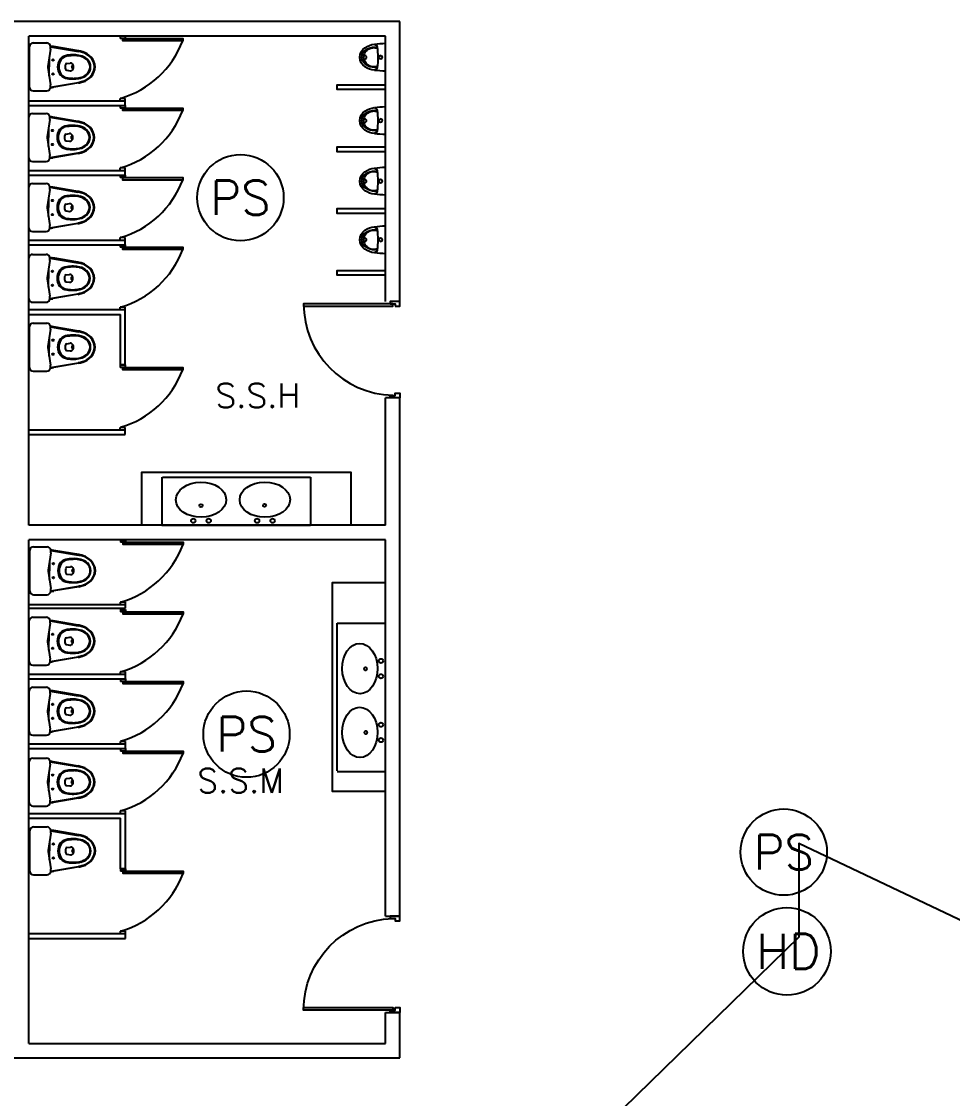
# Model space of a CAD drawing. Header units: metres. Extents: x -39 to 21688, y -24 to 9022.
# Drawn here: x 303.58 to 313.24, y 35.13 to 46.3 of the extents above; entities that cross this region are included whole.
import ezdxf
from ezdxf.enums import TextEntityAlignment as Align

# ---------------------------------------------------------------- set-up
doc = ezdxf.new("R2010")
doc.units = ezdxf.units.M
doc.header["$MEASUREMENT"] = 0
doc.layers.add('a_sh_aparatos', color=4, linetype='Continuous', lineweight=18)
for name, color, linetype in [('AN-TEXTO', 3, 'Continuous'), ('AR-MOBILIRIO', 1, 'Continuous'), ('AR-MUROS', 6, 'Continuous'), ('AR-PUERTAS', 2, 'Continuous'), ('AR-VENTANAS', 2, 'Continuous'), ('S.H.', 2, 'Continuous')]:
    doc.layers.add(name, color=color, linetype=linetype)
doc.styles.add('REGULAR-2.5', font='romans.shx', dxfattribs={"height": 2.5})
doc.styles.add('ROMANS', font='romans.shx', dxfattribs={"width": 0.75})

# ---------------------------------------------------------------- blocks, each defined once
blk = doc.blocks.new('AR-PUERTA DE BAÑOS')
at = {"layer": 'AR-PUERTAS', "linetype": 'Continuous'}
for p, q in [((1106.12, 652.977), (1106.17, 652.977)), ((1106.12, 652.977), (1106.12, 652.952)), ((1106.17, 652.952), (1106.12, 652.952)), ((1106.17, 652.977), (1106.17, 652.952)), ((1106.17, 652.33), (1106.12, 652.33)), ((1106.12, 652.305), (1106.12, 652.33)), ((1106.17, 652.305), (1106.17, 652.33)), ((1106.12, 652.305), (1106.17, 652.305))]:
    blk.add_line(p, q, dxfattribs=at)
blk.add_lwpolyline([(1106.145, 652.952), (1106.768, 652.952), (1106.768, 652.927), (1106.145, 652.927)], close=True, dxfattribs=at)
blk.add_arc((1105.848, 653.275), 0.983, 286.0894, 339.29, dxfattribs=at)
blk = doc.blocks.new('LAVATORIO2 POZAS')
at = {"layer": 'AR-MOBILIRIO'}
for p, q in [((346.512, 176.233), (346.512, 176.967)), ((346.512, 176.967), (347.012, 176.967)), ((347.012, 175.428), (347.012, 176.967)), ((346.512, 175.433), (346.512, 176.233)), ((346.512, 175.428), (347.012, 175.428))]:
    blk.add_line(p, q, dxfattribs=at)
for centre, radius in [((346.964, 176.575), 0.0226), ((346.805, 176.492), 0.0161), ((346.964, 176.415), 0.0226), ((346.964, 175.913), 0.0226), ((346.808, 175.832), 0.0161), ((346.964, 175.753), 0.0226)]:
    blk.add_circle(centre, radius, dxfattribs=at)
for centre in [(346.746, 176.495), (346.746, 175.833)]:
    blk.add_ellipse(centre, major_axis=(-0.002, 0.261), ratio=0.699963, dxfattribs=at)
blk = doc.blocks.new('1p-toppiece')
at = {"layer": 'AR-MOBILIRIO'}
for p, q in [((-0.047, 0.26), (-0.192, 0.26)), ((-0.532, 0.174), (-0.265, 0.22)), ((-0.232, 0.219), (-0.531, 0.169)), ((-0.232, 0.22), (-0.232, 0.195)), ((-0.205, 0.008), (-0.232, 0.195)), ((-0.007, 0.22), (-0.007, -0.214)), ((-0.485, 0.003), (-0.485, 0.003)), ((-0.485, 0.003), (-0.485, 0.003)), ((-0.485, 0.003), (-0.485, 0.003)), ((-0.485, 0.003), (-0.485, 0.003)), ((-0.485, 0.003), (-0.485, 0.003)), ((-0.485, 0.003), (-0.485, 0.003)), ((-0.485, 0.003), (-0.485, 0.003)), ((-0.485, 0.003), (-0.485, 0.003)), ((-0.406, 0.039), (-0.443, 0.044)), ((-0.218, 0.098), (-0.218, 0.003)), ((-0.218, -0.093), (-0.218, 0.003)), ((-0.406, -0.034), (-0.443, -0.039)), ((-0.232, -0.189), (-0.205, -0.003)), ((-0.532, -0.169), (-0.265, -0.215)), ((-0.232, -0.214), (-0.531, -0.163)), ((-0.232, -0.189), (-0.232, -0.214)), ((-0.047, -0.254), (-0.192, -0.254))]:
    blk.add_line(p, q, dxfattribs=at)
blk.add_lwpolyline([(-0.467, -0.009, 0.139005), (-0.464, -0.009, 0.107089), (-0.461, -0.006, 0.080212), (-0.46, -0.002, 0.06796), (-0.459, 0.003, 0.06796), (-0.46, 0.007, 0.080212), (-0.461, 0.011, 0.107089), (-0.464, 0.014, 0.139005), (-0.467, 0.015, 0.139005), (-0.47, 0.014, 0.107089), (-0.473, 0.011, 0.080212), (-0.474, 0.007, 0.06796), (-0.475, 0.003, 0.06796), (-0.474, -0.002, 0.080212), (-0.473, -0.006, 0.107089), (-0.47, -0.009, 0.139005)], format="xyb", close=True, dxfattribs=at)
for centre in [(-0.26, 0.078), (-0.26, -0.072)]:
    blk.add_circle(centre, 0.008, dxfattribs=at)
for centre, radius, start, end in [((-0.192, 0.22), 0.04, 90, 180), ((-0.047, 0.22), 0.04, 0, 90), ((-0.518, -0.034), 0.206, 106.927, 136.493), ((-0.518, -0.034), 0.2, 106.5054, 136.1127), ((-0.519, -0.031), 0.157, 102.7254, 132.8308), ((-0.52, -0.03), 0.15, 101.8667, 132.1155), ((-0.482, -0.117), 0.296, 99.7929, 108.8085), ((-0.482, -0.12), 0.292, 99.5848, 108.4322), ((-0.482, -0.148), 0.279, 90.6669, 104.9929), ((-0.482, -0.156), 0.281, 90.6819, 104.1933), ((-0.474, -0.297), 0.428, 81.7587, 91.4179), ((-0.488, -0.362), 0.487, 81.705, 89.6761), ((-0.434, -0.002), 0.123, 44.007, 82.2929), ((-0.431, -0.004), 0.132, 44.3018, 82.295), ((-0.24, 0.073), 0.15, 87.0389, 99.7929), ((-0.545, -0.004), 0.165, 137.5273, 177.8064), ((-0.545, 0.009), 0.165, 182.1936, 222.4727), ((-0.545, -0.004), 0.159, 137.1746, 177.7477), ((-0.545, 0.009), 0.159, 182.2523, 222.8254), ((-0.541, -0.003), 0.122, 134.1142, 177.24), ((-0.541, 0.008), 0.122, 182.76, 225.8858), ((-0.541, -0.003), 0.115, 133.4423, 177.1285), ((-0.541, 0.008), 0.115, 182.8715, 226.5577), ((-0.434, 0.003), 0.0456, 126.1832, 180), ((-0.434, 0.003), 0.0456, 180, 233.8168), ((-0.447, 0.019), 0.025, 82.2348, 126.1832), ((-0.408, 0.024), 0.015, 13.7696, 82.2348), ((-0.495, 0.003), 0.105, 0, 13.7696), ((-0.495, 0.003), 0.105, 346.2304, 0), ((-0.46, 0.006), 0.138, 358.6352, 34.0042), ((-0.46, -0.001), 0.138, 325.9958, 1.3648), ((-0.441, 0.008), 0.132, 357.4666, 37.446), ((-0.441, -0.003), 0.132, 322.554, 2.5334), ((-0.244, 0.003), 0.04, 351.6776, 8.3142), ((-0.518, 0.039), 0.206, 223.507, 253.073), ((-0.518, 0.039), 0.2, 223.8873, 253.4946), ((-0.519, 0.036), 0.157, 227.1692, 257.2746), ((-0.52, 0.036), 0.15, 227.8845, 258.1333), ((-0.482, 0.161), 0.281, 255.8067, 269.3181), ((-0.488, 0.368), 0.487, 270.3239, 278.295), ((-0.447, -0.014), 0.025, 233.8168, 277.7652), ((-0.434, 0.007), 0.123, 277.7071, 315.993), ((-0.431, 0.009), 0.132, 277.705, 315.6982), ((-0.408, -0.019), 0.015, 277.7652, 346.2304), ((-0.482, 0.122), 0.296, 251.1915, 260.2071), ((-0.482, 0.125), 0.292, 251.5678, 260.4152), ((-0.482, 0.153), 0.279, 255.0071, 269.3331), ((-0.474, 0.302), 0.428, 268.5821, 278.2413), ((-0.24, -0.067), 0.15, 260.2071, 272.966), ((-0.192, -0.214), 0.04, 180, 270), ((-0.047, -0.214), 0.04, 270, 360)]:
    blk.add_arc(centre, radius, start, end, dxfattribs=at)
blk = doc.blocks.new('UR-UR')
at = {"layer": 'AR-MOBILIRIO'}
blk.add_line((-0.145, 0), (0.145, 0), dxfattribs=at)
blk.add_circle((0, -0.05), 0.0175, dxfattribs=at)
for centre, radius, start, end in [((1.254, 0.053), 1.4, 182.1803, 186.902), ((-0.105, -0.111), 0.025, 96.1787, 179.6284), ((0, -1.08), 1, 90, 96.1787), ((-0.08, -0.108), 0.025, 94.7005, 178.5474), ((0.055, -0.112), 0.16, 178.5474, 216.6603), ((0.04, -0.12), 0.14, 170.4634, 186.3292), ((-0.049, -0.105), 0.05, 162.6845, 170.4634), ((0, -1.08), 1, 83.8213, 90), ((-0.055, -0.112), 0.16, 323.3397, 1.4526), ((0.08, -0.108), 0.025, 1.4526, 85.2995), ((0.049, -0.105), 0.05, 9.5366, 17.3155), ((-0.04, -0.12), 0.14, 353.6708, 9.5366), ((0.105, -0.111), 0.025, 0.3716, 83.8213), ((-1.254, 0.053), 1.4, 353.098, 357.8197), ((0.083, -0.089), 0.22, 186.902, 214.3731), ((0, -0.124), 0.1, 186.3292, 270), ((0, -0.145), 0.12, 214.3731, 270), ((0, -0.155), 0.09, 215.476, 270), ((0, -0.225), 0.025, 90, 170.5862), ((0, -0.124), 0.1, 270, 353.6708), ((0, -0.225), 0.025, 9.4138, 90), ((0, -0.155), 0.09, 270, 324.524), ((0, -0.145), 0.12, 270, 325.6269), ((-0.083, -0.089), 0.22, 325.6269, 353.098)]:
    blk.add_arc(centre, radius, start, end, dxfattribs=at)
blk = doc.blocks.new('AR-PUERTA 1')
at = {"layer": 'AR-PUERTAS', "linetype": 'Continuous'}
for points in [[(0.954, 0.033), (0.954, 0.958), (0.929, 0.958), (0.929, 0.033)], [(0.004, 0.058), (0.004, 0.008), (0.029, 0.008), (0.029, -0.042), (-0.021, -0.042), (-0.021, 0.058)], [(0.929, 0.008), (0.929, -0.042), (0.979, -0.042), (0.979, 0.058), (0.954, 0.058), (0.954, 0.008)]]:
    blk.add_lwpolyline(points, close=True, dxfattribs=at)
blk.add_arc((0.954, 0.008), 0.949, 89.9989, 178.4932, dxfattribs=at)
blk = doc.blocks.new('PS SENSOR')
at = {"ltscale": 8}
blk.add_circle((0, 0), 20.42, dxfattribs=at)
at = {"ltscale": 8, "style": 'ROMANS'}
blk.add_text('PS', height=16.335, dxfattribs=at).set_placement((0, 0), align=Align.MIDDLE)
blk = doc.blocks.new('HD SENSOR')
at = {"ltscale": 8}
blk.add_circle((-0.65, 0), 20.73, dxfattribs=at)
at = {"ltscale": 8, "style": 'ROMANS'}
blk.add_text('HD', height=16.585, dxfattribs=at).set_placement((0, 0), align=Align.MIDDLE)

msp = doc.modelspace()

# ---------------------------------------------------------------- linework, layer by layer
at = {"layer": 'AR-MUROS'}
for p, q in [((307.50483, 46.29698), (303.50483, 46.29698)), ((307.35483, 46.14698), (303.65483, 46.14698)), ((303.65495, 45.47509), (304.65495, 45.47509)), ((304.65495, 45.42509), (304.65495, 45.47509)), ((303.65495, 45.42509), (304.65495, 45.42509)), ((303.65495, 44.7532), (304.65495, 44.7532)), ((303.65495, 44.7032), (304.65495, 44.7032)), ((304.65495, 44.7032), (304.65495, 44.7532)), ((303.65495, 44.0313), (304.65495, 44.0313)), ((304.65495, 43.9813), (304.65495, 44.0313)), ((303.65495, 43.9813), (304.65495, 43.9813)), ((303.65495, 43.30941), (304.65495, 43.30941)), ((303.65495, 43.25941), (304.60495, 43.25941)), ((304.60495, 42.7353), (304.60495, 43.25941)), ((304.65495, 43.25941), (304.65495, 43.30941)), ((304.65495, 42.7353), (304.65495, 43.25941)), ((303.65495, 42.0634), (304.65495, 42.0634)), ((303.65495, 42.0134), (304.65495, 42.0134)), ((304.65495, 42.0134), (304.65495, 42.0634)), ((303.65809, 40.25104), (304.65809, 40.25104)), ((303.65809, 40.21254), (304.65809, 40.21254)), ((304.65809, 40.21254), (304.65809, 40.26254)), ((303.65809, 39.52914), (304.65809, 39.52914)), ((303.65809, 39.47914), (304.65809, 39.47914)), ((304.65809, 39.47914), (304.65809, 39.52914)), ((303.65809, 38.80725), (304.65809, 38.80725)), ((303.65809, 38.75725), (304.65809, 38.75725)), ((304.65809, 38.75725), (304.65809, 38.80725)), ((303.65809, 38.08535), (304.65809, 38.08535)), ((304.65809, 38.03535), (304.65809, 38.08535)), ((303.65809, 38.03535), (304.60809, 38.03535)), ((304.60809, 37.51125), (304.60809, 38.03535)), ((304.65809, 37.51125), (304.65809, 38.03535)), ((303.65809, 36.83935), (304.65809, 36.83935)), ((303.65809, 36.78935), (304.65809, 36.78935)), ((304.65809, 36.78935), (304.65809, 36.83935))]:
    msp.add_line(p, q, dxfattribs=at)
for points in [[(307.50483, 43.395), (307.50483, 46.29698)], [(303.65483, 41.07293), (303.65483, 46.14698)], [(307.35483, 43.395), (307.35483, 46.14698)], [(307.35497, 45.59089), (306.85497, 45.59089), (306.85497, 45.64089), (307.35497, 45.64089)], [(307.35497, 44.94694), (306.85497, 44.94694), (306.85497, 44.99694), (307.35497, 44.99694)], [(307.35497, 44.30694), (306.85497, 44.30694), (306.85497, 44.35694), (307.35497, 44.35694)], [(307.35497, 43.66694), (306.85497, 43.66694), (306.85497, 43.71694), (307.35497, 43.71694)], [(304.65495, 42.7353), (304.60495, 42.7353)], [(307.35483, 41.07293), (307.35483, 42.395)], [(307.50483, 42.395), (307.35483, 42.395)], [(307.50483, 37.02058), (307.50483, 42.395)], [(304.82751, 41.07293), (304.82751, 41.62293), (306.99602, 41.62293), (306.99602, 41.07293)], [(307.35483, 41.07293), (303.65483, 41.07293)], [(303.65483, 35.69888), (303.65483, 40.92293)], [(307.35483, 40.92293), (303.65483, 40.92293)], [(307.35483, 37.02058), (307.35483, 40.92293)], [(307.35483, 38.31091), (306.80483, 38.31091), (306.80483, 40.47942), (307.35483, 40.47942)], [(304.65809, 37.51125), (304.60809, 37.51125)], [(307.35483, 37.02058), (307.50483, 37.02058)], [(307.35483, 35.69888), (307.35483, 36.02058)], [(307.35483, 36.02058), (307.50483, 36.02058)], [(307.50483, 35.54888), (307.50483, 36.02058)], [(303.65483, 35.69888), (307.35483, 35.69888)], [(303.50483, 35.54888), (307.50483, 35.54888)]]:
    msp.add_lwpolyline(points, dxfattribs=at)
at = {"layer": 'AR-VENTANAS'}
msp.add_lwpolyline([(323.20395, 32.28384), (311.64348, 37.77261), (311.64348, 36.80213), (307.15695, 32.42891), (318.58617, 26.40887), (291.63339, 26.76722), (287.1994, 26.76722), (290.64611, 20.24315), (292.40512, 14.75655), (292.60195, 13.83456), (298.56594, 12.17829), (300.18888, 12.04383), (306.92106, 18.95519), (306.52364, 19.67938), (319.11017, 15.67033)], dxfattribs=at)

# ---------------------------------------------------------------- block references
at = {"rotation": 270}
msp.add_blockref('LAVATORIO2 POZAS', (129.60865, 388.08459), dxfattribs=at)
msp.add_blockref('LAVATORIO2 POZAS', (-39.65683, -136.90795))
at = {"layer": 'a_sh_aparatos', "color": 1, "xscale": -1, "rotation": 270.1564548881514}
for p in [(307.35522, 45.92694), (307.35497, 45.26997), (307.35497, 44.64198), (307.35497, 44.03413)]:
    msp.add_blockref('UR-UR', p, dxfattribs=at)
at = {"layer": 'AR-MUROS'}
for p in [(-801.5155, -606.82992), (-801.5155, -607.55181), (-801.5155, -608.27371), (-801.5155, -608.9956), (-801.51554, -610.2416), (-801.51236, -612.05397), (-801.51236, -612.77586), (-801.51236, -613.49776), (-801.51236, -614.21965), (-801.5124, -615.46565)]:
    msp.add_blockref('AR-PUERTA DE BAÑOS', p, dxfattribs=at)
at = {"layer": 'AR-MUROS', "rotation": 90.00000000000001}
msp.add_blockref('AR-PUERTA 1', (307.46319, 42.41581), dxfattribs=at)
at = {"layer": 'AR-MUROS', "xscale": -1, "rotation": 90}
msp.add_blockref('AR-PUERTA 1', (307.46319, 36.99976), dxfattribs=at)
at = {"layer": 'AR-PUERTAS', "xscale": 0.02191086110359542, "yscale": 0.02191086110359542, "zscale": 0.02191086110359542}
for name, p in [('PS SENSOR', (305.85052, 44.47046)), ('PS SENSOR', (305.91343, 38.90725)), ('PS SENSOR', (311.48613, 37.68388)), ('HD SENSOR', (311.53339, 36.65433))]:
    msp.add_blockref(name, p, dxfattribs=at)
at = {"layer": 'S.H.', "xscale": 0.9681450398693042, "yscale": 0.9681450398693042, "zscale": 0.9681450398693042, "rotation": 180}
for p in [(303.65516, 45.82902), (303.64863, 45.09753), (303.64863, 44.37117), (303.64863, 43.63688), (303.65516, 42.92305), (303.6583, 40.60497), (303.65177, 39.87348), (303.65177, 39.14712), (303.65177, 38.41282), (303.6583, 37.699)]:
    msp.add_blockref('1p-toppiece', p, dxfattribs=at)

# ---------------------------------------------------------------- texts
at = {"layer": 'AN-TEXTO', "char_height": 0.25, "attachment_point": 1, "style": 'REGULAR-2.5'}
for s, width, heights, insert in [('\\pi0.09931;S.S.H', 1.0914704, [0.3015], (305.49243, 42.54439)), ('S.S.M', 1.0521667, [0.38001], (305.40343, 38.54926))]:
    msp.add_mtext_dynamic_manual_height_columns(s, width=width, gutter_width=1.25, heights=heights, dxfattribs=dict(at, insert=insert))

doc.saveas('drawing.dxf')
